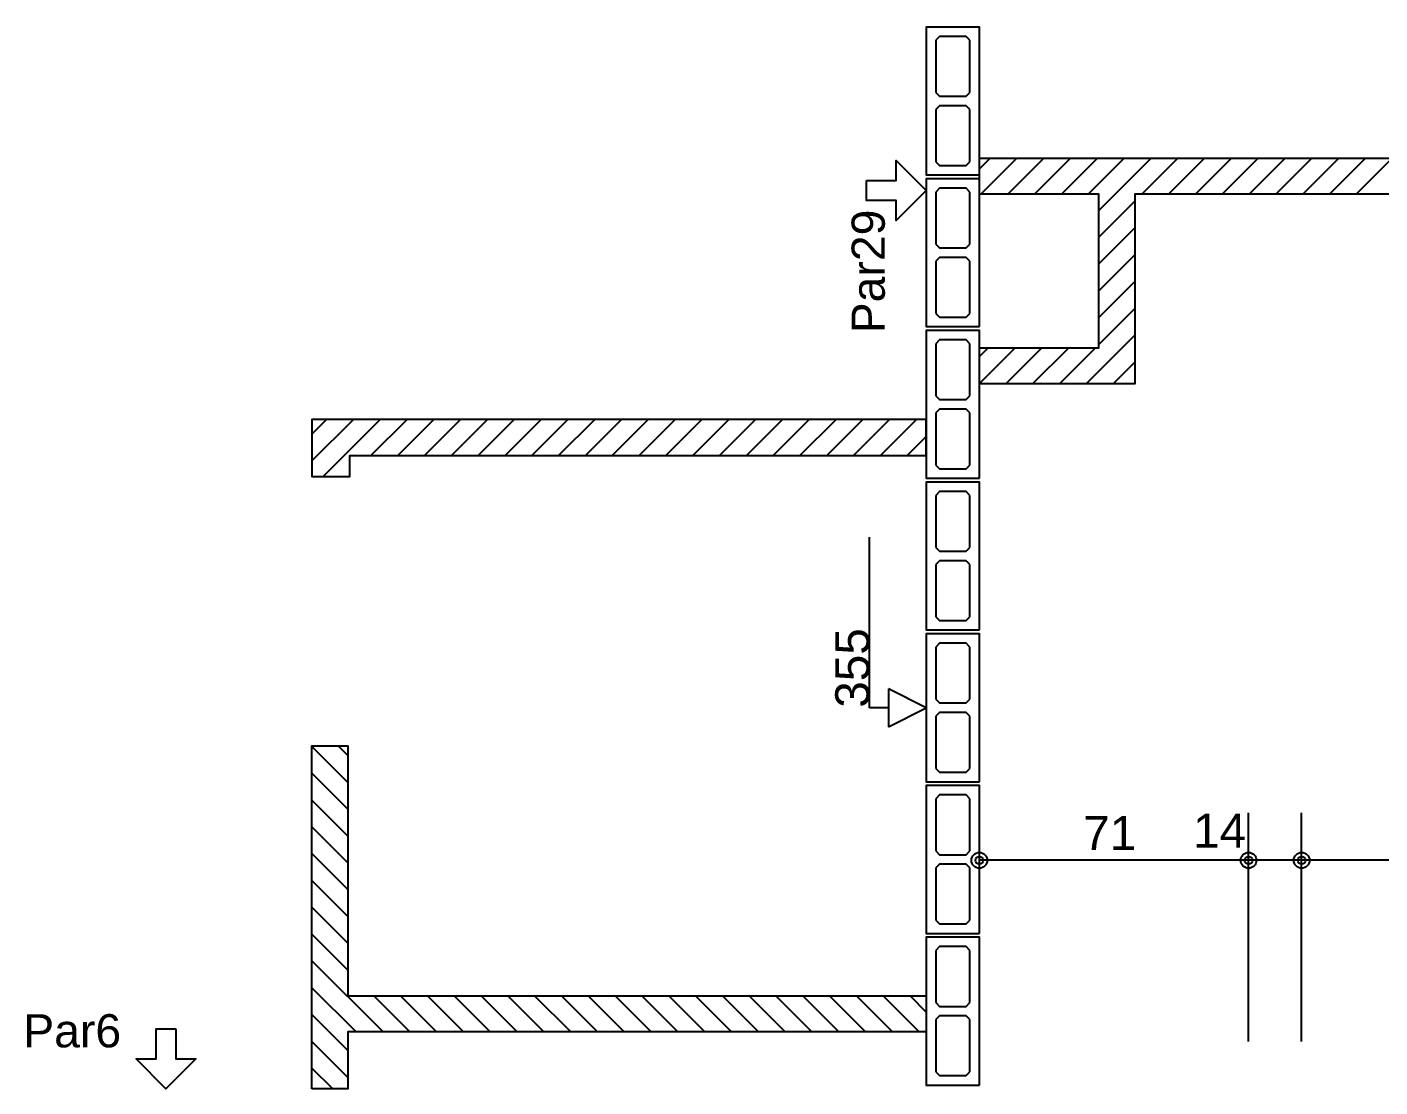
# Model space of a CAD drawing. Extents: x 0 to 119, y 0 to 84.
# Drawn here: x 28.59 to 35.73, y 60.03 to 65.62 of the extents above; entities that cross this region are included whole.
import ezdxf

# ---------------------------------------------------------------- set-up
doc = ezdxf.new("R2010")
doc.units = 0
doc.header["$MEASUREMENT"] = 0
doc.linetypes.add('ESTILO_TQS_0003', pattern=[1.5, 0.5, -0.4, 0.1, -0.5])
doc.linetypes.add('ESTILO_TQS_0005', pattern=[0.4, 0.3, -0.1])
for name, color, linetype in [('18', 6, 'CONTINUOUS'), ('27', 250, 'CONTINUOUS'), ('29', 9, 'CONTINUOUS'), ('3', 7, 'CONTINUOUS'), ('35', 255, 'CONTINUOUS')]:
    doc.layers.add(name, color=color, linetype=linetype)
doc.styles.add('TQS_ARIAL', font='arial.ttf')

msp = doc.modelspace()

# ---------------------------------------------------------------- linework, layer by layer
at = {"layer": '18', "color": 6, "linetype": 'Continuous'}
for p, q in [((33.0378, 62.03), (33.0378, 62.93)), ((33.3378, 62.03), (33.1378, 62.13)), ((33.1378, 62.13), (33.1378, 61.93)), ((33.1378, 62.03), (33.0378, 62.03)), ((33.1378, 61.93), (33.3378, 62.03))]:
    msp.add_line(p, q, dxfattribs=at)
at = {"layer": '27', "color": 250, "linetype": 'ESTILO_TQS_0005'}
for points in [[(33.5478, 65.255), (33.5678, 65.275), (33.5678, 65.55), (33.5478, 65.57), (33.4078, 65.57), (33.3878, 65.55), (33.3878, 65.275), (33.4078, 65.255), (33.5478, 65.255)], [(33.5478, 64.89), (33.5678, 64.91), (33.5678, 65.185), (33.5478, 65.205), (33.4078, 65.205), (33.3878, 65.185), (33.3878, 64.91), (33.4078, 64.89), (33.5478, 64.89)], [(33.5478, 64.455), (33.5678, 64.475), (33.5678, 64.75), (33.5478, 64.77), (33.4078, 64.77), (33.3878, 64.75), (33.3878, 64.475), (33.4078, 64.455), (33.5478, 64.455)], [(33.5478, 64.09), (33.5678, 64.11), (33.5678, 64.385), (33.5478, 64.405), (33.4078, 64.405), (33.3878, 64.385), (33.3878, 64.11), (33.4078, 64.09), (33.5478, 64.09)], [(33.5478, 63.655), (33.5678, 63.675), (33.5678, 63.95), (33.5478, 63.97), (33.4078, 63.97), (33.3878, 63.95), (33.3878, 63.675), (33.4078, 63.655), (33.5478, 63.655)], [(33.5478, 63.29), (33.5678, 63.31), (33.5678, 63.585), (33.5478, 63.605), (33.4078, 63.605), (33.3878, 63.585), (33.3878, 63.31), (33.4078, 63.29), (33.5478, 63.29)], [(33.5478, 62.855), (33.5678, 62.875), (33.5678, 63.15), (33.5478, 63.17), (33.4078, 63.17), (33.3878, 63.15), (33.3878, 62.875), (33.4078, 62.855), (33.5478, 62.855)], [(33.5478, 62.49), (33.5678, 62.51), (33.5678, 62.785), (33.5478, 62.805), (33.4078, 62.805), (33.3878, 62.785), (33.3878, 62.51), (33.4078, 62.49), (33.5478, 62.49)], [(33.5478, 62.055), (33.5678, 62.075), (33.5678, 62.35), (33.5478, 62.37), (33.4078, 62.37), (33.3878, 62.35), (33.3878, 62.075), (33.4078, 62.055), (33.5478, 62.055)], [(33.5478, 61.69), (33.5678, 61.71), (33.5678, 61.985), (33.5478, 62.005), (33.4078, 62.005), (33.3878, 61.985), (33.3878, 61.71), (33.4078, 61.69), (33.5478, 61.69)], [(33.5478, 61.255), (33.5678, 61.275), (33.5678, 61.55), (33.5478, 61.57), (33.4078, 61.57), (33.3878, 61.55), (33.3878, 61.275), (33.4078, 61.255), (33.5478, 61.255)], [(33.5478, 60.89), (33.5678, 60.91), (33.5678, 61.185), (33.5478, 61.205), (33.4078, 61.205), (33.3878, 61.185), (33.3878, 60.91), (33.4078, 60.89), (33.5478, 60.89)], [(33.5478, 60.455), (33.5678, 60.475), (33.5678, 60.75), (33.5478, 60.77), (33.4078, 60.77), (33.3878, 60.75), (33.3878, 60.475), (33.4078, 60.455), (33.5478, 60.455)], [(33.5478, 60.09), (33.5678, 60.11), (33.5678, 60.385), (33.5478, 60.405), (33.4078, 60.405), (33.3878, 60.385), (33.3878, 60.11), (33.4078, 60.09), (33.5478, 60.09)]]:
    msp.add_lwpolyline(points, dxfattribs=at)
at = {"layer": '29', "color": 9, "linetype": 'Continuous'}
for p, q in [((33.6178, 64.87192), (33.674768, 64.928888)), ((33.626189, 64.738888), (33.81619, 64.928888)), ((33.767611, 64.738888), (33.957611, 64.928888)), ((33.909032, 64.738888), (34.099032, 64.928888)), ((34.050454, 64.738888), (34.240454, 64.928888)), ((34.191875, 64.738888), (34.381875, 64.928888)), ((34.247768, 64.65336), (34.523296, 64.928888)), ((34.474718, 64.738888), (34.664718, 64.928888)), ((34.616139, 64.738888), (34.806139, 64.928888)), ((34.75756, 64.738888), (34.94756, 64.928888)), ((34.898982, 64.738888), (35.088982, 64.928888)), ((35.040403, 64.738888), (35.230403, 64.928888)), ((35.181824, 64.738888), (35.371824, 64.928888)), ((35.323246, 64.738888), (35.513246, 64.928888)), ((35.464667, 64.738888), (35.654667, 64.928888)), ((35.606089, 64.738888), (35.796089, 64.928888)), ((34.247768, 64.511938), (34.437768, 64.701938)), ((34.247768, 64.370517), (34.437768, 64.560517)), ((34.247768, 64.229096), (34.437768, 64.419096)), ((34.247768, 64.087674), (34.437768, 64.277674)), ((34.247768, 63.946253), (34.437768, 64.136253)), ((34.181822, 63.738886), (34.437768, 63.994831)), ((33.6178, 63.740549), (33.806137, 63.928886)), ((33.6178, 63.88197), (33.664716, 63.928886)), ((33.757558, 63.738886), (33.947558, 63.928886)), ((33.89898, 63.738886), (34.08898, 63.928886)), ((34.040401, 63.738886), (34.230401, 63.928886)), ((34.323244, 63.738886), (34.437768, 63.85341)), ((30.097721, 63.33174), (30.316254, 63.550273)), ((30.097724, 63.473164), (30.174833, 63.550273)), ((30.156564, 63.249161), (30.457676, 63.550273)), ((30.409001, 63.360177), (30.599097, 63.550273)), ((30.550422, 63.360177), (30.740518, 63.550273)), ((30.691843, 63.360177), (30.88194, 63.550273)), ((30.833265, 63.360177), (31.023361, 63.550273)), ((30.974686, 63.360177), (31.164782, 63.550273)), ((31.116107, 63.360177), (31.306204, 63.550273)), ((31.257529, 63.360177), (31.447625, 63.550273)), ((31.39895, 63.360177), (31.589046, 63.550273)), ((31.540371, 63.360177), (31.730468, 63.550273)), ((31.681793, 63.360177), (31.871889, 63.550273)), ((31.823214, 63.360177), (32.01331, 63.550273)), ((31.964635, 63.360177), (32.154732, 63.550273)), ((32.106057, 63.360177), (32.296153, 63.550273)), ((32.247478, 63.360177), (32.437574, 63.550273)), ((32.3889, 63.360177), (32.578996, 63.550273)), ((32.530321, 63.360177), (32.720417, 63.550273)), ((32.671742, 63.360177), (32.861839, 63.550273)), ((32.813164, 63.360177), (33.00326, 63.550273)), ((32.954585, 63.360177), (33.144681, 63.550273)), ((33.096006, 63.360177), (33.286103, 63.550273)), ((33.237428, 63.360177), (33.3378, 63.460549)), ((30.097758, 61.826124), (30.287654, 61.636227)), ((30.235838, 61.829465), (30.287654, 61.777649)), ((30.097758, 61.684702), (30.287654, 61.494806)), ((30.097758, 61.543281), (30.287654, 61.353385)), ((30.097758, 61.401859), (30.287654, 61.211963)), ((30.097758, 61.260438), (30.287654, 61.070542)), ((30.097758, 61.119017), (30.287654, 60.929121)), ((30.097758, 60.977595), (30.287654, 60.787699)), ((30.097758, 60.836174), (30.287654, 60.646278)), ((30.097758, 60.694753), (30.472415, 60.320096)), ((30.097758, 60.553331), (30.330993, 60.320096)), ((30.423836, 60.510096), (30.613836, 60.320096)), ((30.565257, 60.510096), (30.755257, 60.320096)), ((30.706679, 60.510096), (30.896679, 60.320096)), ((30.8481, 60.510096), (31.0381, 60.320096)), ((30.989521, 60.510096), (31.179521, 60.320096)), ((31.130943, 60.510096), (31.320943, 60.320096)), ((31.272364, 60.510096), (31.462364, 60.320096)), ((31.413786, 60.510096), (31.603786, 60.320096)), ((31.555207, 60.510096), (31.745207, 60.320096)), ((31.696628, 60.510096), (31.886628, 60.320096)), ((31.83805, 60.510096), (32.02805, 60.320096)), ((31.979471, 60.510096), (32.169471, 60.320096)), ((32.120892, 60.510096), (32.310892, 60.320096)), ((32.262314, 60.510096), (32.452314, 60.320096)), ((32.403735, 60.510096), (32.593735, 60.320096)), ((32.545156, 60.510096), (32.735156, 60.320096)), ((32.686578, 60.510096), (32.876578, 60.320096)), ((32.827999, 60.510096), (33.017999, 60.320096)), ((32.96942, 60.510096), (33.15942, 60.320096)), ((33.110842, 60.510096), (33.300842, 60.320096)), ((33.252263, 60.510096), (33.3378, 60.424559)), ((30.097758, 60.41191), (30.287758, 60.22191)), ((30.097758, 60.270489), (30.287758, 60.080489)), ((30.097758, 60.129067), (30.206932, 60.019893))]:
    msp.add_line(p, q, dxfattribs=at)
for points in [[(33.6178, 64.928888), (37.267834, 64.928888), (37.267834, 65.400182), (37.457834, 65.400182), (37.457834, 64.738888), (34.437768, 64.738888), (34.437768, 63.738886), (33.6178, 63.738886), (33.6178, 63.928886), (34.247768, 63.928886), (34.247768, 64.738888), (33.6178, 64.738888), (33.6178, 64.919998)], [(33.3378, 63.550273), (30.097725, 63.550273), (30.09772, 63.24916), (30.297657, 63.249166), (30.297655, 63.360177), (33.3378, 63.360177), (33.3378, 63.550273)], [(30.097758, 60.019748), (30.097758, 61.829465), (30.287654, 61.829465), (30.287654, 60.510096), (33.3378, 60.510096), (33.3378, 60.320096), (30.287758, 60.320096), (30.287758, 60.02), (30.097758, 60.02)]]:
    msp.add_lwpolyline(points, dxfattribs=at)
at = {"layer": '3', "color": 7, "linetype": 'Continuous'}
for points in [[(33.6178, 64.84), (33.6178, 65.62), (33.3378, 65.62), (33.3378, 64.84), (33.6178, 64.84)], [(33.021853, 64.81046), (33.179826, 64.81046), (33.179826, 64.915776), (33.3378, 64.757802), (33.179826, 64.599829), (33.179826, 64.705144), (33.021853, 64.705144), (33.021853, 64.81046)], [(33.6178, 64.04), (33.6178, 64.82), (33.3378, 64.82), (33.3378, 64.04), (33.6178, 64.04)], [(33.6178, 63.24), (33.6178, 64.02), (33.3378, 64.02), (33.3378, 63.24), (33.6178, 63.24)], [(33.6178, 62.44), (33.6178, 63.22), (33.3378, 63.22), (33.3378, 62.44), (33.6178, 62.44)], [(33.6178, 61.64), (33.6178, 62.42), (33.3378, 62.42), (33.3378, 61.64), (33.6178, 61.64)], [(33.6178, 60.84), (33.6178, 61.62), (33.3378, 61.62), (33.3378, 60.84), (33.6178, 60.84)], [(33.6178, 60.04), (33.6178, 60.82), (33.3378, 60.82), (33.3378, 60.04), (33.6178, 60.04)], [(29.380458, 60.335947), (29.380458, 60.177974), (29.485774, 60.177974), (29.3278, 60.02), (29.169826, 60.177974), (29.275142, 60.177974), (29.275142, 60.335947), (29.380458, 60.335947)]]:
    msp.add_lwpolyline(points, dxfattribs=at)
at = {"layer": '35', "color": 255, "linetype": 'Continuous'}
for p, q in [((33.6178, 61.273498), (33.6178, 61.475253)), ((35.0378, 60.27), (35.0378, 61.475253)), ((35.0378, 60.27), (35.0378, 61.475253)), ((35.3178, 60.27), (35.3178, 61.475253)), ((35.3178, 60.27), (35.3178, 61.475253)), ((35.0378, 61.225253), (33.6178, 61.225253)), ((35.3178, 61.225253), (35.0378, 61.225253)), ((37.767844, 61.225253), (35.3178, 61.225253)), ((33.6178, 61.023498), (33.6178, 61.023498))]:
    msp.add_line(p, q, dxfattribs=at)
for centre, radius in [((33.6178, 61.225253), 0.041625), ((33.6178, 61.225253), 0.02075), ((35.0378, 61.225253), 0.041625), ((35.0378, 61.225253), 0.041625), ((35.0378, 61.225253), 0.02075), ((35.0378, 61.225253), 0.02075), ((35.3178, 61.225253), 0.041625), ((35.3178, 61.225253), 0.041625), ((35.3178, 61.225253), 0.02075), ((35.3178, 61.225253), 0.02075)]:
    msp.add_circle(centre, radius, dxfattribs=at)

# ---------------------------------------------------------------- texts
at = {"layer": '18', "color": 6, "linetype": 'ESTILO_TQS_0003', "style": 'TQS_ARIAL'}
msp.add_text('355', height=0.18, rotation=90, dxfattribs=at).set_placement((33.0378, 62.03))
at = {"layer": '3', "color": 7, "linetype": 'Continuous', "style": 'TQS_ARIAL'}
msp.add_text('Par29', height=0.175, rotation=90, dxfattribs=at).set_placement((33.11905, 64.00494))
msp.add_text('Par6', height=0.175, dxfattribs=at).set_placement((28.574938, 60.23875))
at = {"layer": '35', "color": 255, "linetype": 'Continuous', "style": 'TQS_ARIAL'}
for s, p in [('71', (34.1658, 61.279253)), ('14', (34.745352, 61.291794))]:
    msp.add_text(s, height=0.18, dxfattribs=at).set_placement(p)

doc.saveas('drawing.dxf')
